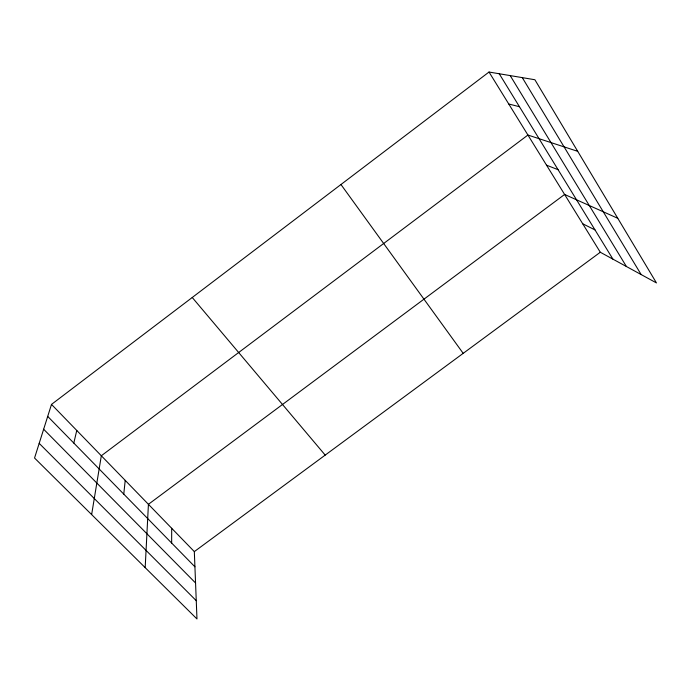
<?xml version="1.0" encoding="UTF-8"?>
<svg xmlns="http://www.w3.org/2000/svg" width="691" height="691" viewBox="0 0 691 691"><rect width="100%" height="100%" fill="white"/><g stroke="black" fill="none" stroke-linecap="round" stroke-linejoin="round"><path stroke-width="1.04" d="M171.653 543.031L171.696 528.287M145.179 567.631L148.427 504.309L564.616 194.456L617.789 218.304M123.775 494.117L125.209 480.375M91.635 514.579L101.327 455.766L527.924 135.039L577.719 151.329M73.807 443.069L76.77 430.45M51.497 404.408L34.55 458.021L196.978 618.963L194.326 551.608L51.497 404.408L489.021 72.037L534.886 79.741L656.45 282.921L600.298 252.25L489.021 72.037M194.326 551.608L600.298 252.25M508.766 104.004L519.451 106.716M546.538 165.175L558.078 169.701M582.712 223.772L595.003 229.913M39.188 443.354L196.261 600.686M43.645 429.232L195.562 582.988M47.705 416.397L194.922 566.81M192.245 297.484L325.202 455.101M340.957 184.514L463.195 353.351M499.239 73.756L612.926 259.142M510.2 75.595L626.4 266.501M522.292 77.625L641.162 274.569"/></g></svg>
